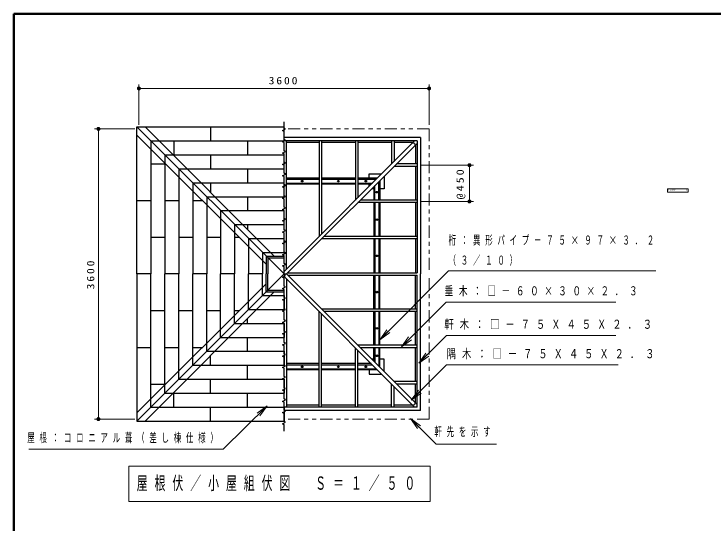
# Model space of a CAD drawing. Units: millimetres on the paper, with parts at other scales. Extents: x -385 to 2, y 0 to 267.
# Drawn here: x -385 to -211.6, y 140.7 to 267 of the extents above; entities that cross this region are included whole.
import ezdxf

# ---------------------------------------------------------------- set-up
doc = ezdxf.new("R2010")
doc.units = ezdxf.units.MM
doc.linetypes.add('USER1', pattern=[4.5, 2.5, -2])
doc.linetypes.add('USER3', pattern=[8, 3, -1, 1, -1, 1, -1])
doc.layers.add('LY_1', color=7, linetype='Continuous', lineweight=25)
doc.styles.add('ＭＳ ゴシック', font='')
doc.styles.get('ＭＳ ゴシック').set_extended_font_data('MS Gothic')

# ---------------------------------------------------------------- blocks, each defined once
blk = doc.blocks.new('filled_dot')
at = {"color": 0, "linetype": 'Continuous', "lineweight": -2, "const_width": 1.25}
blk.add_lwpolyline([(-0.625, 0, 1), (0.625, 0, 1)], format="xyb", close=True, dxfattribs=at)

msp = doc.modelspace()

# ---------------------------------------------------------------- linework, layer by layer
at = {"layer": 'LY_1', "lineweight": 50}
for p, q in [((-385, 267), (-385, 0)), ((0, 267), (-385, 267))]:
    msp.add_line(p, q, dxfattribs=at)
at = {"layer": 'LY_1', "lineweight": 13}
for p, q in [((-354, 239.476), (-354, 249.523)), ((-354, 248.523), (-281.999, 248.523)), ((-281.999, 239.477), (-281.999, 249.523)), ((-355, 238.476), (-365.046, 238.476)), ((-364.046, 166.476), (-364.046, 238.476)), ((-283.939, 229.476), (-270.999, 229.476)), ((-271.999, 229.476), (-271.999, 220.476)), ((-222.811, 223.591), (-222.811, 222.777)), ((-217.731, 223.591), (-222.811, 223.591)), ((-222.811, 222.777), (-217.731, 222.777)), ((-217.731, 222.777), (-217.731, 223.591)), ((-283.939, 220.476), (-270.999, 220.476)), ((-294.25, 186.172), (-292.482, 188.647)), ((-294.25, 186.172), (-292.128, 188.293)), ((-291.775, 187.94), (-294.25, 186.172)), ((-288.872, 184.381), (-287.104, 186.856)), ((-288.872, 184.381), (-286.751, 186.502)), ((-286.397, 186.148), (-288.872, 184.381)), ((-284.563, 180.35), (-282.796, 182.825)), ((-284.563, 180.35), (-282.442, 182.471)), ((-282.088, 182.118), (-284.563, 180.35)), ((-286.412, 171.152), (-284.644, 173.627)), ((-286.412, 171.152), (-284.291, 173.273)), ((-283.937, 172.92), (-286.412, 171.152)), ((-324.698, 167.974), (-322.21, 169.722)), ((-322.21, 169.722), (-324.347, 167.617)), ((-322.21, 169.722), (-323.997, 167.261)), ((-286.651, 166.589), (-284.53, 164.467)), ((-286.651, 166.589), (-284.176, 164.821)), ((-284.883, 164.114), (-286.651, 166.589)), ((-355, 166.476), (-365.046, 166.476)), ((-356.524, 154.796), (-356.524, 145.996)), ((-281.724, 154.796), (-356.524, 154.796)), ((-281.724, 145.996), (-281.724, 154.796)), ((-356.524, 145.996), (-281.724, 145.996))]:
    msp.add_line(p, q, dxfattribs=at)
at = {"layer": 'LY_1', "color": 40}
for p, q in [((-318, 202.476), (-354.495, 238.972)), ((-354.495, 238.972), (-318, 238.972)), ((-354.495, 202.476), (-354.495, 238.972)), ((-320.423, 206.924), (-352.471, 238.972)), ((-336.2, 238.972), (-336.2, 235.51)), ((-318, 235.51), (-318, 238.972)), ((-322.447, 204.9), (-354.495, 236.948)), ((-351.034, 235.51), (-318, 235.51)), ((-351.034, 235.51), (-351.034, 202.476)), ((-345.3, 235.51), (-345.3, 232.048)), ((-327.1, 235.51), (-327.1, 232.048)), ((-347.572, 232.048), (-318, 232.048)), ((-347.572, 232.048), (-347.572, 202.476)), ((-336.2, 232.048), (-336.2, 228.587)), ((-318, 228.587), (-318, 232.048)), ((-351.034, 229.776), (-347.572, 229.776)), ((-344.109, 228.585), (-318, 228.585)), ((-344.109, 228.585), (-344.109, 202.476)), ((-327.1, 228.587), (-327.1, 225.125)), ((-340.646, 225.123), (-318, 225.123)), ((-340.646, 225.123), (-340.646, 202.476)), ((-336.2, 225.125), (-336.2, 222.701)), ((-318, 221.663), (-318, 225.125)), ((-354.495, 220.676), (-351.034, 220.676)), ((-347.572, 220.676), (-344.11, 220.676)), ((-340.648, 220.676), (-338.224, 220.676)), ((-337.184, 221.661), (-318, 221.661)), ((-337.184, 221.661), (-337.184, 202.476)), ((-327.1, 221.663), (-327.1, 218.201)), ((-333.722, 218.198), (-318, 218.198)), ((-333.722, 218.198), (-333.722, 202.476)), ((-318, 214.739), (-318, 218.201)), ((-330.259, 214.736), (-318, 214.736)), ((-330.259, 214.736), (-330.259, 202.476)), ((-327.1, 214.739), (-327.1, 213.601)), ((-351.034, 211.576), (-347.572, 211.576)), ((-344.11, 211.576), (-340.648, 211.576)), ((-337.186, 211.576), (-333.724, 211.576)), ((-330.263, 211.576), (-329.124, 211.576)), ((-326.797, 211.274), (-318, 211.274)), ((-326.797, 211.274), (-326.797, 202.476)), ((-318, 207.816), (-318, 211.278)), ((-323.334, 207.811), (-318, 207.811)), ((-323.334, 207.811), (-323.334, 202.476)), ((-322.447, 206.924), (-318, 206.924)), ((-322.447, 206.924), (-322.447, 202.476)), ((-322.034, 206.511), (-318, 206.511)), ((-322.034, 206.511), (-322.034, 202.476)), ((-351.034, 202.476), (-354.495, 202.476)), ((-351.034, 202.476), (-354.495, 202.476)), ((-318, 202.476), (-354.495, 165.981)), ((-354.495, 202.476), (-354.495, 165.981)), ((-351.034, 169.442), (-351.034, 202.476)), ((-344.11, 202.476), (-347.572, 202.476)), ((-344.11, 202.476), (-347.572, 202.476)), ((-347.572, 172.904), (-347.572, 202.476)), ((-344.109, 176.367), (-344.109, 202.476)), ((-337.186, 202.476), (-340.648, 202.476)), ((-337.186, 202.476), (-340.648, 202.476)), ((-340.646, 179.83), (-340.646, 202.476)), ((-337.184, 183.292), (-337.184, 202.476)), ((-330.263, 202.476), (-333.724, 202.476)), ((-330.263, 202.476), (-333.724, 202.476)), ((-333.722, 186.754), (-333.722, 202.476)), ((-330.259, 190.217), (-330.259, 202.476)), ((-323.339, 202.476), (-326.801, 202.476)), ((-323.339, 202.476), (-326.801, 202.476)), ((-326.797, 193.679), (-326.797, 202.476)), ((-323.334, 197.142), (-323.334, 202.476)), ((-322.447, 198.029), (-322.447, 202.476)), ((-322.034, 198.442), (-322.034, 202.476)), ((-322.447, 200.053), (-354.495, 168.005)), ((-320.423, 198.029), (-352.471, 165.981)), ((-322.447, 198.029), (-318, 198.029)), ((-322.034, 198.442), (-318, 198.442)), ((-323.334, 197.142), (-318, 197.142)), ((-318, 197.137), (-318, 193.675)), ((-351.034, 193.376), (-347.572, 193.376)), ((-344.11, 193.376), (-340.648, 193.376)), ((-337.186, 193.376), (-333.724, 193.376)), ((-330.263, 193.376), (-329.124, 193.376)), ((-326.797, 193.679), (-318, 193.679)), ((-327.1, 190.213), (-327.1, 191.352)), ((-330.259, 190.217), (-318, 190.217)), ((-318, 190.213), (-318, 186.752)), ((-333.722, 186.754), (-318, 186.754)), ((-327.1, 183.29), (-327.1, 186.752)), ((-354.495, 184.276), (-351.034, 184.276)), ((-347.572, 184.276), (-344.11, 184.276)), ((-340.648, 184.276), (-338.224, 184.276)), ((-337.184, 183.292), (-318, 183.292)), ((-336.2, 179.828), (-336.2, 182.252)), ((-318, 183.29), (-318, 179.828)), ((-340.646, 179.83), (-318, 179.83)), ((-327.1, 176.366), (-327.1, 179.828)), ((-344.109, 176.367), (-318, 176.367)), ((-336.2, 172.904), (-336.2, 176.366)), ((-318, 176.366), (-318, 172.904)), ((-351.034, 175.176), (-347.572, 175.176)), ((-347.572, 172.904), (-318, 172.904)), ((-345.3, 169.442), (-345.3, 172.904)), ((-327.1, 169.442), (-327.1, 172.904)), ((-351.034, 169.442), (-318, 169.442)), ((-336.2, 165.981), (-336.2, 169.442)), ((-318, 169.442), (-318, 165.981)), ((-354.495, 165.981), (-318, 165.981))]:
    msp.add_line(p, q, dxfattribs=at)
at = {"layer": 'LY_1', "linetype": 'USER3', "lineweight": 13}
for p, q in [((-282, 238.476), (-318, 238.476)), ((-282, 238.476), (-282, 202.476)), ((-282, 166.476), (-282, 202.476)), ((-282, 166.476), (-318, 166.476))]:
    msp.add_line(p, q, dxfattribs=at)
at = {"layer": 'LY_1'}
for p, q in [((-284.114, 236.362), (-318, 236.362)), ((-284.114, 236.362), (-284.114, 202.476)), ((-284.977, 235.499), (-318, 235.499)), ((-318, 203.113), (-285.613, 235.499)), ((-317.4, 203.713), (-317.4, 235.537)), ((-309.3, 235.068), (-317.4, 235.068)), ((-317.363, 202.476), (-284.977, 234.863)), ((-309.3, 235.499), (-309.3, 211.813)), ((-308.7, 235.499), (-308.7, 212.413)), ((-300.3, 235.068), (-308.7, 235.068)), ((-300.3, 235.499), (-300.3, 220.813)), ((-299.7, 235.499), (-299.7, 221.413)), ((-291.3, 235.068), (-299.7, 235.068)), ((-291.3, 235.499), (-291.3, 229.813)), ((-290.7, 235.499), (-290.7, 230.413)), ((-286.044, 235.068), (-290.7, 235.068)), ((-285.408, 234.432), (-285.408, 229.776)), ((-284.977, 235.499), (-284.977, 202.776)), ((-284.977, 229.176), (-290.663, 229.176)), ((-284.977, 229.776), (-290.063, 229.776)), ((-285.408, 229.176), (-285.408, 220.776)), ((-296.85, 227.326), (-293.786, 227.326)), ((-296.85, 226.226), (-296.85, 227.326)), ((-309.3, 226.226), (-317.4, 226.226)), ((-317.4, 225.99), (-309.3, 225.99)), ((-300.3, 226.226), (-308.7, 226.226)), ((-308.7, 225.99), (-300.3, 225.99)), ((-294.885, 226.226), (-299.7, 226.226)), ((-299.7, 225.99), (-295.121, 225.99)), ((-294.25, 225.591), (-294.25, 220.776)), ((-293.15, 226.69), (-293.15, 223.626)), ((-317.4, 225.032), (-309.3, 225.032)), ((-309.3, 224.726), (-317.4, 224.726)), ((-308.7, 225.032), (-300.3, 225.032)), ((-300.3, 224.726), (-308.7, 224.726)), ((-299.7, 225.032), (-296.079, 225.032)), ((-296.385, 224.726), (-299.7, 224.726)), ((-296.85, 224.263), (-296.85, 224.726)), ((-295.75, 224.091), (-295.75, 220.776)), ((-295.444, 220.776), (-295.444, 224.397)), ((-294.486, 220.776), (-294.486, 225.355)), ((-295.75, 223.626), (-296.213, 223.626)), ((-293.15, 223.626), (-294.25, 223.626)), ((-284.977, 220.776), (-299.063, 220.776)), ((-284.977, 220.176), (-299.663, 220.176)), ((-295.75, 220.176), (-295.75, 211.776)), ((-295.444, 220.176), (-295.444, 211.776)), ((-294.486, 220.176), (-294.486, 211.776)), ((-294.25, 220.176), (-294.25, 211.776)), ((-285.408, 220.176), (-285.408, 211.776)), ((-284.977, 211.776), (-308.063, 211.776)), ((-284.977, 211.176), (-308.663, 211.176)), ((-295.75, 211.176), (-295.75, 202.776)), ((-295.444, 211.176), (-295.444, 202.776)), ((-294.486, 211.176), (-294.486, 202.776)), ((-294.25, 211.176), (-294.25, 202.776)), ((-285.408, 211.176), (-285.408, 202.776)), ((-318, 202.476), (-318, 203.113)), ((-318, 202.476), (-317.363, 202.476)), ((-318, 202.476), (-317.363, 202.476)), ((-318, 202.476), (-318, 201.84)), ((-318, 201.84), (-285.613, 169.453)), ((-317.4, 201.24), (-317.4, 169.416)), ((-317.363, 202.476), (-284.977, 170.09)), ((-317.063, 202.776), (-284.977, 202.776)), ((-317.063, 202.176), (-284.977, 202.176)), ((-295.75, 193.776), (-295.75, 202.176)), ((-295.444, 202.176), (-295.444, 193.776)), ((-294.486, 202.176), (-294.486, 193.776)), ((-294.25, 193.776), (-294.25, 202.176)), ((-285.408, 193.776), (-285.408, 202.176)), ((-284.977, 169.453), (-284.977, 202.176)), ((-284.114, 168.591), (-284.114, 202.476)), ((-309.3, 169.453), (-309.3, 193.14)), ((-308.7, 169.453), (-308.7, 192.54)), ((-284.977, 193.776), (-308.663, 193.776)), ((-284.977, 193.176), (-308.063, 193.176)), ((-295.75, 184.776), (-295.75, 193.176)), ((-295.444, 193.176), (-295.444, 184.776)), ((-294.486, 193.176), (-294.486, 184.776)), ((-294.25, 184.776), (-294.25, 193.176)), ((-285.408, 184.776), (-285.408, 193.176)), ((-300.3, 169.453), (-300.3, 184.14)), ((-284.977, 184.776), (-299.663, 184.776)), ((-284.977, 184.176), (-299.063, 184.176)), ((-295.75, 180.862), (-295.75, 184.176)), ((-295.444, 184.176), (-295.444, 180.556)), ((-294.486, 184.176), (-294.486, 179.598)), ((-294.25, 179.362), (-294.25, 184.176)), ((-285.408, 175.776), (-285.408, 184.176)), ((-299.7, 169.453), (-299.7, 183.54)), ((-296.85, 180.69), (-296.85, 180.226)), ((-295.75, 181.326), (-296.213, 181.326)), ((-293.15, 181.326), (-294.25, 181.326)), ((-293.15, 178.263), (-293.15, 181.326)), ((-309.3, 180.226), (-317.4, 180.226)), ((-317.4, 179.921), (-309.3, 179.921)), ((-317.4, 178.963), (-309.3, 178.963)), ((-309.3, 178.726), (-317.4, 178.726)), ((-300.3, 180.226), (-308.7, 180.226)), ((-308.7, 179.921), (-300.3, 179.921)), ((-308.7, 178.963), (-300.3, 178.963)), ((-300.3, 178.726), (-308.7, 178.726)), ((-296.385, 180.226), (-299.7, 180.226)), ((-299.7, 179.921), (-296.079, 179.921)), ((-299.7, 178.963), (-295.121, 178.963)), ((-294.885, 178.726), (-299.7, 178.726)), ((-296.85, 178.726), (-296.85, 177.626)), ((-296.85, 177.626), (-293.786, 177.626)), ((-284.977, 175.776), (-290.663, 175.776)), ((-291.3, 169.453), (-291.3, 175.14)), ((-290.7, 169.453), (-290.7, 174.54)), ((-284.977, 175.176), (-290.063, 175.176)), ((-285.408, 170.521), (-285.408, 175.176)), ((-284.977, 169.453), (-318, 169.453)), ((-284.114, 168.591), (-318, 168.591)), ((-309.3, 169.884), (-317.4, 169.884)), ((-300.3, 169.884), (-308.7, 169.884)), ((-291.3, 169.884), (-299.7, 169.884)), ((-286.044, 169.884), (-290.7, 169.884))]:
    msp.add_line(p, q, dxfattribs=at)
at = {"layer": 'LY_1', "linetype": 'USER1', "lineweight": 13}
for p, q in [((-285.523, 234.953), (-286.16, 234.953)), ((-285.523, 234.953), (-285.523, 234.316)), ((-285.523, 170), (-286.16, 170)), ((-285.523, 170), (-285.523, 170.636))]:
    msp.add_line(p, q, dxfattribs=at)
at = {"layer": 'LY_1'}
msp.add_lwpolyline([(-318, 163.483), (-318, 165.067), (-318.346, 165.267), (-317.653, 165.667), (-318, 165.867), (-318, 167.867), (-318.346, 168.067), (-317.653, 168.467), (-318, 168.667), (-318, 170.667), (-318.346, 170.867), (-317.653, 171.267), (-318, 171.467), (-318, 173.467), (-318.346, 173.667), (-317.653, 174.067), (-318, 174.267), (-318, 176.267), (-318.346, 176.467), (-317.653, 176.867), (-318, 177.067), (-318, 179.067), (-318.346, 179.267), (-317.653, 179.667), (-318, 179.867), (-318, 181.867), (-318.346, 182.067), (-317.653, 182.467), (-318, 182.667), (-318, 184.667), (-318.346, 184.867), (-317.653, 185.267), (-318, 185.467), (-318, 187.467), (-318.346, 187.667), (-317.653, 188.067), (-318, 188.267), (-318, 190.267), (-318.346, 190.467), (-317.653, 190.867), (-318, 191.067), (-318, 193.067), (-318.346, 193.267), (-317.653, 193.667), (-318, 193.867), (-318, 195.867), (-318.346, 196.067), (-317.653, 196.467), (-318, 196.667), (-318, 198.667), (-318.346, 198.867), (-317.653, 199.267), (-318, 199.467), (-318, 201.467), (-318.346, 201.667), (-317.653, 202.067), (-318, 202.267), (-318, 204.267), (-318.346, 204.467), (-317.653, 204.867), (-318, 205.067), (-318, 207.067), (-318.346, 207.267), (-317.653, 207.667), (-318, 207.867), (-318, 209.867), (-318.346, 210.067), (-317.653, 210.467), (-318, 210.667), (-318, 212.667), (-318.346, 212.867), (-317.653, 213.267), (-318, 213.467), (-318, 215.467), (-318.346, 215.667), (-317.653, 216.067), (-318, 216.267), (-318, 218.267), (-318.346, 218.467), (-317.653, 218.867), (-318, 219.067), (-318, 221.067), (-318.346, 221.267), (-317.653, 221.667), (-318, 221.867), (-318, 223.867), (-318.346, 224.067), (-317.653, 224.467), (-318, 224.667), (-318, 226.667), (-318.346, 226.867), (-317.653, 227.267), (-318, 227.467), (-318, 229.467), (-318.346, 229.667), (-317.653, 230.067), (-318, 230.267), (-318, 232.267), (-318.346, 232.467), (-317.653, 232.867), (-318, 233.067), (-318, 235.067), (-318.346, 235.267), (-317.653, 235.667), (-318, 235.867), (-318, 237.867), (-318.346, 238.067), (-317.653, 238.467), (-318, 238.667), (-318, 240.251)], dxfattribs=at)
at = {"layer": 'LY_1', "lineweight": 13}
for points in [[(-294.25, 186.172), (-277.179, 203.242), (-225.754, 203.242)], [(-288.872, 184.381), (-277.755, 195.498), (-235.665, 195.498)], [(-284.563, 180.35), (-277.71, 187.204), (-235.71, 187.204)], [(-286.412, 171.152), (-277.665, 179.899), (-235.124, 179.899)], [(-322.21, 169.722), (-333.058, 159.039), (-381.291, 159.039)], [(-286.651, 166.589), (-280.287, 160.225), (-265.271, 160.225)]]:
    msp.add_lwpolyline(points, dxfattribs=at)
at = {"layer": 'LY_1'}
for centre in [(-313.5, 225.511), (-304.5, 225.511), (-297.7, 225.511), (-294.965, 222.776), (-294.965, 215.976), (-294.965, 206.976), (-294.965, 197.976), (-294.965, 188.976), (-294.965, 182.176), (-313.5, 179.442), (-304.5, 179.442), (-297.7, 179.442)]:
    msp.add_circle(centre, 0.2, dxfattribs=at)

# ---------------------------------------------------------------- block references
at = {"layer": 'LY_1', "lineweight": 13, "xscale": 0.4, "yscale": 0.4}
msp.add_blockref('filled_dot', (-354, 248.523), dxfattribs=at)
for p, rotation in [((-281.999, 248.523), 180), ((-364.046, 238.476), 270), ((-271.999, 229.476), 270), ((-271.999, 220.476), 90), ((-364.046, 166.476), 90)]:
    msp.add_blockref('filled_dot', p, dxfattribs=dict(at, rotation=rotation))

# ---------------------------------------------------------------- texts
at = {"layer": 'LY_1', "style": 'ＭＳ ゴシック'}
for s, insert, char_height, attachment_point in [('\\T1.33;\\W1.15;3600', (-318, 249.523), 1.833, 8), ('\\T1.64;\\W0.6;軒先詳細図\u3000Ｓ＝１／１０', (-222.671, 223.517), 0.2933, 1), ('\\T1.64;\\W0.6;桁：異形パイプ－７５×９７×３．２', (-277.171, 210.742), 2.199, 4), ('\\T1.64;\\W0.6;（３／１０）\u3000\u3000\u3000\u3000\u3000\u3000\u3000\u3000\u3000\u3000\u3000', (-277.171, 205.742), 2.199, 4), ('\\T1.64;\\W0.7;垂木：□－６０×３０×２．３', (-278.158, 198.148), 2.199, 4), ('\\T1.64;\\W0.75;軒木：□－７５Ｘ４５Ｘ２．３', (-278.205, 189.854), 2.199, 4), ('\\T1.64;\\W0.75;隅木：□－７５Ｘ４５Ｘ２．３', (-277.619, 182.549), 2.199, 4), ('\\T1.64;\\W0.6;軒先を示す', (-280.688, 163.225), 2.199, 4), ('\\T1.64;\\W0.6;屋根：コロニアル葺（差し棟仕様）', (-381.708, 161.689), 2.199, 4), ('\\T1.64;\\W0.6;屋根伏／小屋組伏図\u3000Ｓ＝１／５０', (-319.124, 150.396), 3.299, 5)]:
    msp.add_mtext(s, dxfattribs=dict(at, insert=insert, char_height=char_height, attachment_point=attachment_point))
at = {"layer": 'LY_1', "char_height": 1.833, "attachment_point": 8, "rotation": 90, "style": 'ＭＳ ゴシック'}
for s, insert in [('\\T1.33;\\W1.2;@450', (-272.999, 224.976)), ('\\T1.33;\\W1.15;3600', (-365.046, 202.476))]:
    msp.add_mtext(s, dxfattribs=dict(at, insert=insert))

doc.saveas('drawing.dxf')
